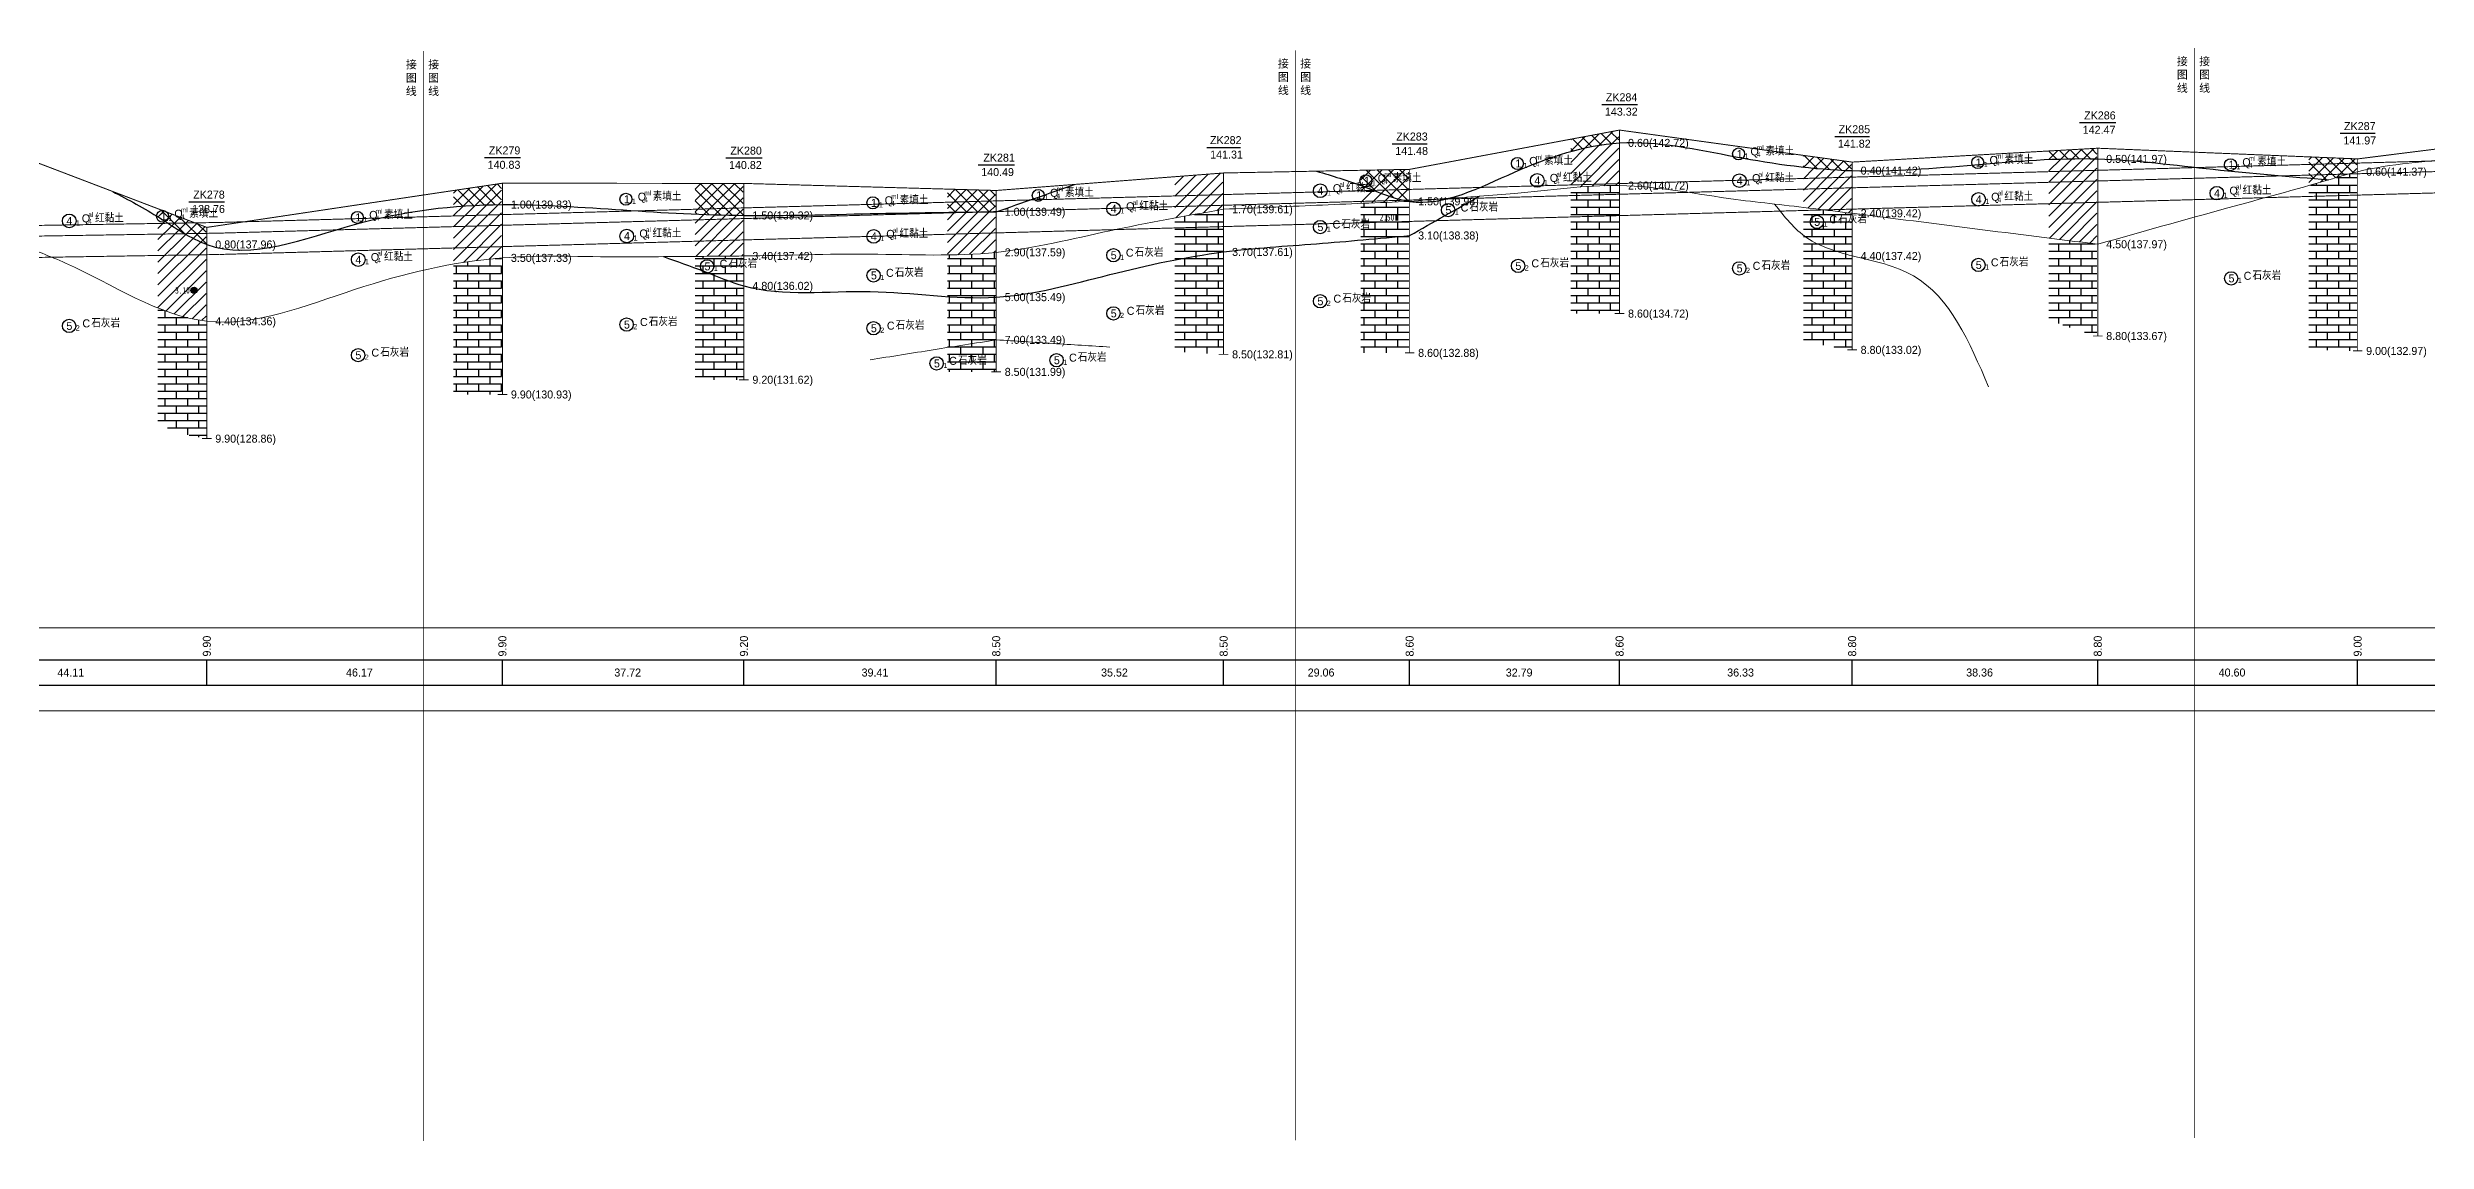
# Model space of a CAD drawing. Header units: inches. Extents: x -205 to 12199, y -11610 to -150.
# Drawn here: x 3882 to 4625, y -10837 to -10496 of the extents above; entities that cross this region are included whole.
import ezdxf

# ---------------------------------------------------------------- set-up
doc = ezdxf.new("R2010")
doc.units = ezdxf.units.IN
doc.header["$MEASUREMENT"] = 0
for name, pattern in [('ACAD_ISO03W100', [30, 12, -18]), ('ACAD_ISO05W100', [34, 24, -3, 0.5, -3, 0.5, -3]), ('ACAD_ISO12W100', [21, 12, -3, 0, -3, 0, -3])]:
    doc.linetypes.add(name, pattern=pattern)
for name, color, linetype in [('GiCAD_PouMian', 7, 'Continuous'), ('GICAD_QUYANG', 7, 'Continuous'), ('地质-图框', 7, 'Continuous'), ('地质-地层符号', 3, 'Continuous'), ('地质-地层线', 7, 'Continuous'), ('地质-地面线', 7, 'Continuous'), ('地质-填充花纹', 4, 'Continuous'), ('地质-文字', 7, 'Continuous'), ('地质-标注栏', 7, 'Continuous'), ('地质-钻孔', 7, 'Continuous'), ('管底', 7, 'Continuous'), ('红线', 1, 'ACAD_ISO05W100')]:
    doc.layers.add(name, color=color, linetype=linetype)
doc.styles.add('LZ_PMT_LINE', font='', dxfattribs={"height": 2})
doc.styles.get("Standard").update_dxf_attribs({"font": ''})
doc.styles.add('地层编号', font='Comfont.shx', dxfattribs={"width": 0.7, "height": 2.5, "bigfont": 'Hztxt12a.shx'})
doc.styles.add('层底标注', font='Comfont.shx', dxfattribs={"width": 0.7, "height": 2.5, "bigfont": 'Hztxt12a.shx'})
doc.styles.add('岩土名称', font='Comfont.shx', dxfattribs={"width": 0.7, "height": 2.5, "bigfont": 'Hztxt12a.shx'})
doc.styles.add('时代', font='Comfont.shx', dxfattribs={"width": 0.7, "height": 2.5, "bigfont": 'Hztxt12a.shx'})
doc.styles.add('标注栏数据', font='Comfont.shx', dxfattribs={"width": 0.7, "height": 2.5, "bigfont": 'Hztxt12a.shx'})
doc.styles.add('钻孔标注', font='Comfont.shx', dxfattribs={"width": 0.7, "height": 2.5, "bigfont": 'Hztxt12a.shx'})
doc.styles.get('LZ_PMT_LINE').set_extended_font_data('SimSun')
doc.styles.get('Standard').set_extended_font_data('SimSun')
doc.linetypes.add('bzhjcx', pattern='A,0.001,[2,XX1.shx,S=1,R=0,X=1,Y=0],-2', length=2.001)
doc.linetypes.add('swx', pattern='A,7,-1.5,["●",LZ_PMT_LINE,S=0.05,R=0,X=0,Y=0],-1.5', length=10)
pattern_1 = [(0, (-1758.2928, -12599.2868), (0, 2.3), []), (90, (-1758.2928, -12599.2868), (-3.5, 2.3), [2.3, -2.3])]
pattern_2 = [(45, (-1758.2928, -12599.2868), (-1.76776695, 1.76776695), [])]
pattern_3 = [(45, (-1758.2928, -12599.2868), (-1.76776695, 1.76776695), []), (135, (-1758.2928, -12599.2868), (-1.76776695, -1.76776695), [])]

# ---------------------------------------------------------------- blocks, each defined once
blk = doc.blocks.new('gkqy_yuan.dwg不标')
at = {"layer": 'GiCAD_PouMian'}
h = blk.add_hatch(color=7, dxfattribs=at)
edge = h.paths.add_edge_path()
edge.add_arc((0, 0), 1, 0, 360)
at = {"layer": 'GICAD_QUYANG', "color": 7}
blk.add_circle((0, 0), 1, dxfattribs=at)
blk = doc.blocks.new('gkqy_yan.dwg不标', base_point=(0, -1))
at = {"color": 7}
blk.add_solid([(-0.5, -2), (-0.5, 0), (0.5, -2), (0.5, 0)], dxfattribs=at)

msp = doc.modelspace()

# ---------------------------------------------------------------- hatches: boundary and pattern name
at = {"layer": '地质-填充花纹', "linetype": 'Continuous'}
h = msp.add_hatch(dxfattribs=at)
h.set_pattern_fill('GKSTT', scale=0.5, style=0, pattern_type=2)
h.set_pattern_definition(pattern_3)
h.paths.add_polyline_path([(4372.77426, -10525.35833), (4363.89316, -10526.52431), (4359.02379, -10527.65623), (4357.77426, -10528.02251), (4357.77426, -10524.17832), (4372.77426, -10521.37227)])
h = msp.add_hatch(dxfattribs=at)
h.set_pattern_fill('GKNXT', scale=0.5, style=0, pattern_type=2)
h.set_pattern_definition(pattern_2)
h.paths.add_polyline_path([(4372.77426, -10538.66383), (4365.12821, -10538.8165), (4360.13968, -10539.15244), (4357.77426, -10539.3675), (4357.77426, -10528.02251), (4359.02379, -10527.65623), (4363.89316, -10526.52431), (4372.77426, -10525.35833)])
h = msp.add_hatch(dxfattribs=at)
h.set_pattern_fill('GKSTT', scale=0.5, style=0, pattern_type=2)
h.set_pattern_definition(pattern_3)
h.paths.add_polyline_path([(4445.43999, -10531.29111), (4445.43999, -10533.9798), (4439.07164, -10533.66442), (4434.08841, -10533.2571), (4430.43999, -10532.86826), (4430.43999, -10529.22686)])
h = msp.add_hatch(dxfattribs=at)
h.set_pattern_fill('GKSTT', scale=0.5, style=0, pattern_type=2)
h.set_pattern_definition(pattern_3)
h.paths.add_polyline_path([(4522.1624, -10530.32435), (4513.98623, -10530.28495), (4508.98819, -10530.42156), (4507.1624, -10530.50654), (4507.1624, -10527.85354), (4522.1624, -10527.00634)])
h = msp.add_hatch(dxfattribs=at)
h.set_pattern_fill('GKNXT', scale=0.5, style=0, pattern_type=2)
h.set_pattern_definition(pattern_2)
h.paths.add_polyline_path([(4522.1624, -10530.32435), (4522.1624, -10556.9608), (4513.8155, -10555.91198), (4508.85456, -10555.28825), (4507.1624, -10555.07533), (4507.1624, -10530.50654), (4508.98819, -10530.42156), (4513.98623, -10530.28495)])
h = msp.add_hatch(dxfattribs=at)
h.set_pattern_fill('GKSTT', scale=0.5, style=0, pattern_type=2)
h.set_pattern_definition(pattern_3)
h.paths.add_polyline_path([(4603.35711, -10530.31529), (4603.35711, -10534.39534), (4594.58548, -10536.84407), (4588.3716, -10536.33665), (4588.35711, -10536.33545), (4588.35711, -10529.69948)])
h = msp.add_hatch(dxfattribs=at)
h.set_pattern_fill('GKNXT', scale=0.5, style=0, pattern_type=2)
h.set_pattern_definition(pattern_2)
h.paths.add_polyline_path([(4249.08296, -10546.10332), (4243.27648, -10547.13475), (4238.3551, -10548.01791), (4234.08296, -10548.79803), (4234.08296, -10535.89919), (4249.08296, -10534.74481)])
h = msp.add_hatch(dxfattribs=at)
h.set_pattern_fill('GKSTT', scale=0.5, style=0, pattern_type=2)
h.set_pattern_definition(pattern_3)
h.paths.add_polyline_path([(4307.20114, -10543.53301), (4302.28956, -10542.36917), (4297.58227, -10540.68606), (4292.92159, -10538.87558), (4292.20114, -10538.62126), (4292.20114, -10533.88963), (4307.20114, -10533.59713)])
h = msp.add_hatch(dxfattribs=at)
h.set_pattern_fill('GKNXT', scale=0.5, style=0, pattern_type=2)
h.set_pattern_definition(pattern_2)
h.paths.add_polyline_path([(4434.08841, -10533.2571), (4439.07164, -10533.66442), (4445.43999, -10533.9798), (4445.43999, -10547.29496), (4436.36569, -10546.18598), (4431.40116, -10545.59149), (4430.43999, -10545.4785), (4430.43999, -10532.86826)])
h = msp.add_hatch(dxfattribs=at)
h.set_pattern_fill('GKSHY', scale=0.5, style=0, pattern_type=2)
h.set_pattern_definition(pattern_1)
h.paths.add_polyline_path([(4603.35711, -10590.32555), (4597.50619, -10590.32555), (4592.80039, -10589.95345), (4588.35711, -10589.49439), (4588.35711, -10538.64135), (4594.58548, -10536.84407), (4603.35711, -10534.39534)])
h = msp.add_hatch(dxfattribs=at)
h.set_pattern_fill('GKNXT', scale=0.5, style=0, pattern_type=2)
h.set_pattern_definition(pattern_2)
h.paths.add_polyline_path([(4588.3716, -10536.33665), (4594.58548, -10536.84407), (4588.35711, -10538.64135), (4588.35711, -10536.33545)])
h = msp.add_hatch(dxfattribs=at)
h.set_pattern_fill('GKSTT', scale=0.5, style=0, pattern_type=2)
h.set_pattern_definition(pattern_3)
h.paths.add_polyline_path([(4023.77719, -10544.59826), (4017.29902, -10544.75508), (4012.30633, -10545.02261), (4008.77719, -10545.30612), (4008.77719, -10540.20442), (4023.77719, -10537.96291)])
h = msp.add_hatch(dxfattribs=at)
h.set_pattern_fill('GKNXT', scale=0.5, style=0, pattern_type=2)
h.set_pattern_definition(pattern_2)
h.paths.add_polyline_path([(4023.77719, -10561.28406), (4016.72477, -10561.99442), (4011.77395, -10562.69233), (4008.77719, -10563.20733), (4008.77719, -10545.30612), (4012.30633, -10545.02261), (4017.29902, -10544.75508), (4023.77719, -10544.59826)])
h = msp.add_hatch(dxfattribs=at)
h.set_pattern_fill('GKSTT', scale=0.5, style=0, pattern_type=2)
h.set_pattern_definition(pattern_3)
h.paths.add_polyline_path([(4099.22443, -10537.99196), (4099.22443, -10547.98694), (4091.70962, -10547.82957), (4086.71248, -10547.66087), (4084.22443, -10547.55541), (4084.22443, -10537.97871)])
h = msp.add_hatch(dxfattribs=at)
h.set_pattern_fill('GKSTT', scale=0.5, style=0, pattern_type=2)
h.set_pattern_definition(pattern_3)
h.paths.add_polyline_path([(4178.04971, -10540.18521), (4178.04971, -10546.86155), (4168.88332, -10546.96036), (4163.88365, -10547.01847), (4163.04971, -10547.02905), (4163.04971, -10539.76656)])
h = msp.add_hatch(dxfattribs=at)
h.set_pattern_fill('GKNXT', scale=0.5, style=0, pattern_type=2)
h.set_pattern_definition(pattern_2)
h.paths.add_polyline_path([(4292.92159, -10538.87558), (4297.58227, -10540.68606), (4302.28956, -10542.36917), (4307.20114, -10543.53301), (4307.20114, -10543.60286), (4298.37406, -10543.9775), (4293.37856, -10544.18952), (4292.20114, -10544.23949), (4292.20114, -10538.62126)])
h = msp.add_hatch(dxfattribs=at)
h.set_pattern_fill('GKSHY', scale=0.5, style=0, pattern_type=2)
h.set_pattern_definition(pattern_1)
h.paths.add_polyline_path([(4307.20114, -10554.2823), (4298.3184, -10555.11312), (4293.3391, -10555.56764), (4292.20114, -10555.66823), (4292.20114, -10544.23949), (4293.37856, -10544.18952), (4298.37406, -10543.9775), (4307.20114, -10543.60286)])
h = msp.add_hatch(dxfattribs=at)
h.set_pattern_fill('GKSHY', scale=0.5, style=0, pattern_type=2)
h.set_pattern_definition(pattern_1)
h.paths.add_polyline_path([(4372.77426, -10578.65885), (4357.77426, -10578.65885), (4357.77426, -10539.3675), (4360.13968, -10539.15244), (4365.12821, -10538.8165), (4372.77426, -10538.66383)])
h = msp.add_hatch(dxfattribs=at)
h.set_pattern_fill('GKSTT', scale=0.5, style=0, pattern_type=2)
h.set_pattern_definition(pattern_3)
h.paths.add_polyline_path([(3931.42858, -10551.63019), (3931.42858, -10556.93922), (3925.45528, -10554.07907), (3921.19217, -10551.46728), (3916.97501, -10548.78115), (3916.42858, -10548.45797), (3916.42858, -10545.90596)])
h = msp.add_hatch(dxfattribs=at)
h.set_pattern_fill('GKNXT', scale=0.5, style=0, pattern_type=2)
h.set_pattern_definition(pattern_2)
h.paths.add_polyline_path([(3916.97501, -10548.78115), (3921.19217, -10551.46728), (3925.45528, -10554.07907), (3931.42858, -10556.93922), (3931.42858, -10581.00923), (3923.88864, -10579.51025), (3919.13387, -10577.96745), (3916.42858, -10576.88776), (3916.42858, -10548.45797)])
h = msp.add_hatch(dxfattribs=at)
h.set_pattern_fill('GKNXT', scale=0.5, style=0, pattern_type=2)
h.set_pattern_definition(pattern_2)
h.paths.add_polyline_path([(4086.71248, -10547.66087), (4091.70962, -10547.82957), (4099.22443, -10547.98694), (4099.22443, -10560.66173), (4094.32484, -10560.71829), (4089.325, -10560.757), (4084.32508, -10560.78683), (4084.22443, -10560.78745), (4084.22443, -10547.55541)])
h = msp.add_hatch(dxfattribs=at)
h.set_pattern_fill('GKNXT', scale=0.5, style=0, pattern_type=2)
h.set_pattern_definition(pattern_2)
h.paths.add_polyline_path([(4178.04971, -10559.54303), (4168.88299, -10560.18514), (4163.88499, -10560.32251), (4163.04971, -10560.32805), (4163.04971, -10547.02905), (4163.88365, -10547.01847), (4168.88332, -10546.96036), (4178.04971, -10546.86155)])
h = msp.add_hatch(dxfattribs=at)
h.set_pattern_fill('GKSHY', scale=0.5, style=0, pattern_type=2)
h.set_pattern_definition(pattern_1)
h.paths.add_polyline_path([(4249.08296, -10559.42813), (4243.16223, -10560.27799), (4238.23154, -10561.10712), (4234.08296, -10561.8868), (4234.08296, -10548.79803), (4238.3551, -10548.01791), (4243.27648, -10547.13475), (4249.08296, -10546.10332)])
h = msp.add_hatch(dxfattribs=at)
h.set_pattern_fill('GKSHY', scale=0.5, style=0, pattern_type=2)
h.set_pattern_definition(pattern_1)
h.paths.add_polyline_path([(4431.40116, -10545.59149), (4436.36569, -10546.18598), (4445.43999, -10547.29496), (4445.43999, -10560.49141), (4437.73339, -10555.33005), (4433.57904, -10552.54773), (4430.43999, -10550.44541), (4430.43999, -10545.4785)])
h = msp.add_hatch(dxfattribs=at)
h.set_pattern_fill('GKSHY', scale=0.5, style=0, pattern_type=2)
h.set_pattern_definition(pattern_1)
h.paths.add_polyline_path([(4433.57904, -10552.54773), (4437.73339, -10555.33005), (4445.43999, -10560.49141), (4445.43999, -10589.95193), (4439.63415, -10589.01738), (4433.57846, -10588.05472), (4430.43999, -10587.56837), (4430.43999, -10550.44541)])
h = msp.add_hatch(dxfattribs=at)
h.set_pattern_fill('GKSHY', scale=0.5, style=0, pattern_type=2)
h.set_pattern_definition(pattern_1)
h.paths.add_polyline_path([(4178.04971, -10573.52817), (4168.82428, -10573.62592), (4163.83018, -10573.38698), (4163.04971, -10573.33171), (4163.04971, -10560.32805), (4163.88499, -10560.32251), (4168.88299, -10560.18514), (4178.04971, -10559.54303)])
h = msp.add_hatch(dxfattribs=at)
h.set_pattern_fill('GKSHY', scale=0.5, style=0, pattern_type=2)
h.set_pattern_definition(pattern_1)
h.paths.add_polyline_path([(4249.08296, -10591.38026), (4243.41234, -10591.1084), (4237.49305, -10590.70125), (4234.08296, -10590.44637), (4234.08296, -10561.8868), (4238.23154, -10561.10712), (4243.16223, -10560.27799), (4249.08296, -10559.42813)])
h = msp.add_hatch(dxfattribs=at)
h.set_pattern_fill('GKSHY', scale=0.5, style=0, pattern_type=2)
h.set_pattern_definition(pattern_1)
h.paths.add_polyline_path([(4307.20114, -10590.92559), (4292.20114, -10590.92559), (4292.20114, -10555.66823), (4293.3391, -10555.56764), (4298.3184, -10555.11312), (4307.20114, -10554.2823)])
h = msp.add_hatch(dxfattribs=at)
h.set_pattern_fill('GKSHY', scale=0.5, style=0, pattern_type=2)
h.set_pattern_definition(pattern_1)
h.paths.add_polyline_path([(4508.85456, -10555.28825), (4513.8155, -10555.91198), (4522.1624, -10556.9608), (4522.1624, -10585.58746), (4515.97273, -10583.81903), (4509.625, -10581.4921), (4507.1624, -10580.66246), (4507.1624, -10555.07533)])
h = msp.add_hatch(dxfattribs=at)
h.set_pattern_fill('GKSHY', scale=0.5, style=0, pattern_type=2)
h.set_pattern_definition(pattern_1)
h.paths.add_polyline_path([(4023.77719, -10603.92554), (4008.77719, -10603.92554), (4008.77719, -10563.20733), (4011.77395, -10562.69233), (4016.72477, -10561.99442), (4023.77719, -10561.28406)])
h = msp.add_hatch(dxfattribs=at)
h.set_pattern_fill('GKSHY', scale=0.5, style=0, pattern_type=2)
h.set_pattern_definition(pattern_1)
h.paths.add_polyline_path([(4099.22443, -10569.90603), (4091.55051, -10567.26175), (4086.89989, -10565.42552), (4084.22443, -10564.43597), (4084.22443, -10560.78745), (4084.32508, -10560.78683), (4089.325, -10560.757), (4094.32484, -10560.71829), (4099.22443, -10560.66173)])
h = msp.add_hatch(dxfattribs=at)
h.set_pattern_fill('GKSHY', scale=0.5, style=0, pattern_type=2)
h.set_pattern_definition(pattern_1)
h.paths.add_polyline_path([(4086.89989, -10565.42552), (4091.55051, -10567.26175), (4099.22443, -10569.90603), (4099.22443, -10599.32551), (4084.22443, -10599.32551), (4084.22443, -10564.43597)])
h = msp.add_hatch(dxfattribs=at)
h.set_pattern_fill('GKSHY', scale=0.5, style=0, pattern_type=2)
h.set_pattern_definition(pattern_1)
h.paths.add_polyline_path([(4163.83018, -10573.38698), (4168.82428, -10573.62592), (4178.04971, -10573.52817), (4178.04971, -10586.89839), (4168.47112, -10588.4133), (4163.53251, -10589.19437), (4163.04971, -10589.27073), (4163.04971, -10573.33171)])
h = msp.add_hatch(dxfattribs=at)
h.set_pattern_fill('GKSHY', scale=0.5, style=0, pattern_type=2)
h.set_pattern_definition(pattern_1)
h.paths.add_polyline_path([(3919.13387, -10577.96745), (3923.88864, -10579.51025), (3931.42858, -10581.00923), (3931.42858, -10617.68095), (3926.67197, -10616.8317), (3921.73092, -10615.33054), (3916.83788, -10613.38462), (3916.42858, -10613.19706), (3916.42858, -10576.88776)])
h = msp.add_hatch(dxfattribs=at)
h.set_pattern_fill('GKSHY', scale=0.5, style=0, pattern_type=2)
h.set_pattern_definition(pattern_1)
h.paths.add_polyline_path([(4178.04971, -10596.85885), (4163.04971, -10596.85885), (4163.04971, -10589.27073), (4163.53251, -10589.19437), (4168.47112, -10588.4133), (4178.04971, -10586.89839)])

# ---------------------------------------------------------------- linework, layer by layer
at = {"layer": '地质-地层符号', "color": 7, "linetype": 'Continuous'}
for centre, major_axis in [((4341.1127, -10531.75888), (0, 1.875)), ((4410.23212, -10528.79218), (0, 1.875)), ((4484.9262, -10531.45886), (0, 1.875)), ((4563.88476, -10532.15788), (0, 1.875)), ((4293.79659, -10537.17558), (0, 1.875)), ((4347.29988, -10537.0657), (0, 2.125)), ((4410.48212, -10537.12551), (0, 2.125)), ((4062.62581, -10542.92553), (0, 1.875)), ((4139.76207, -10544.05885), (0, 1.875)), ((4191.42183, -10541.71634), (0, 1.875)), ((4214.94134, -10545.92555), (0, 2.125)), ((4279.51705, -10540.29225), (0, 2.125)), ((4319.46332, -10546.31432), (0, 2.08333)), ((4485.1762, -10542.95886), (0, 2.125)), ((4559.62394, -10541.04353), (0, 2.125)), ((3888.69287, -10549.69225), (0, 2.125)), ((3917.85001, -10548.24781), (0, 1.875)), ((3978.72789, -10548.62557), (0, 1.875)), ((4062.87581, -10554.42553), (0, 2.125)), ((4140.01207, -10554.55885), (0, 2.125)), ((4279.47538, -10551.62558), (0, 2.08333)), ((4434.66237, -10550.00001), (0, 2.08333)), ((3978.97789, -10561.79224), (0, 2.125)), ((4214.89967, -10560.42555), (0, 2.08333)), ((4087.98323, -10563.89849), (0, 2.08333)), ((4139.97041, -10566.72552), (0, 2.08333)), ((4341.32103, -10563.75888), (0, 2.08333)), ((4410.44046, -10564.53156), (0, 2.08333)), ((4485.13453, -10563.45887), (0, 2.08333)), ((4564.09309, -10567.64802), (0, 2.08333)), ((4279.47538, -10574.79225), (0, 2.08333)), ((3888.65121, -10582.51229), (0, 2.08333)), ((4062.83415, -10582.09219), (0, 2.08333)), ((4139.97041, -10583.22551), (0, 2.08333)), ((4214.89967, -10578.59221), (0, 2.08333)), ((3978.93622, -10591.65253), (0, 2.08333)), ((4159.67673, -10594.21719), (0, 2.08333)), ((4197.14086, -10593.22551), (0, 2.08333))]:
    msp.add_ellipse(centre, major_axis=major_axis, ratio=1, dxfattribs=at)
at = {"layer": '地质-地层线', "color": 7, "linetype": 'bzhjcx', "lineweight": 0}
for points in [[(4522.4124, -10556.99222), (4563.00976, -10545.65888), (4594.58548, -10536.84407), (4603.60711, -10534.32555), (4635.77362, -10529.95891), (4667.94013, -10525.59227), (4704.9321, -10523.05893), (4741.92408, -10520.52558), (4782.78414, -10524.15888), (4823.6442, -10527.79218), (4859.2061, -10524.09222), (4894.768, -10520.39226), (4933.21349, -10523.0589), (4971.65898, -10525.72553), (5006.18248, -10522.25887), (5040.70598, -10518.7922), (5082.93821, -10512.45887), (5125.17044, -10506.12554), (5135.17044, -10506.12554), (5145.17044, -10506.12554)], [(3384.43208, -10559.32557), (3416.74451, -10562.22554), (3423.59867, -10562.84069), (3449.05695, -10565.12552), (3485.54025, -10556.42554), (3522.02354, -10547.72555), (3552.45132, -10556.02555), (3582.8791, -10564.32555), (3625.65048, -10563.75887), (3668.42186, -10563.19219), (3755.93951, -10553.95888), (3843.45717, -10544.72557), (3872.86431, -10556.83669), (3887.56787, -10562.89225), (3931.67858, -10581.05893), (3977.85289, -10571.1589), (4024.02719, -10561.25888), (4061.75081, -10560.95886), (4074.32535, -10560.85886), (4099.47443, -10560.65884), (4138.88707, -10560.09218), (4178.29971, -10559.52552), (4213.81634, -10552.79221), (4249.33296, -10546.05891)], [(4249.33296, -10546.05891), (4278.39205, -10544.82558), (4307.45114, -10543.59225)], [(4307.45114, -10543.59225), (4329.30884, -10541.94778), (4340.2377, -10541.12555), (4373.02426, -10538.65884), (4409.35712, -10542.99218), (4421.46808, -10544.43662), (4445.68999, -10547.32551), (4484.0512, -10552.15886), (4522.4124, -10556.99222)]]:
    msp.add_spline(points, degree=3, dxfattribs=at)
at = {"layer": '地质-地层线', "color": 7, "lineweight": 25}
for points in [[(4278.39205, -10534.15891), (4292.92159, -10538.87558), (4307.45114, -10543.59225), (4340.2377, -10534.45888), (4373.02426, -10525.32551), (4409.35712, -10529.65884), (4445.68999, -10533.99218), (4484.0512, -10532.15886), (4522.4124, -10530.32555), (4558.49894, -10533.58481), (4594.58548, -10536.84407)], [(3902.27144, -10540.50337), (3916.97501, -10548.78115), (3931.67858, -10557.05893), (3977.85289, -10550.82557), (4024.02719, -10544.59221), (4061.75081, -10546.29219), (4099.47443, -10547.99218), (4138.88707, -10547.42552), (4178.29971, -10546.85885)], [(4178.29971, -10546.85885), (4190.54682, -10542.583), (4202.79394, -10538.30715)]]:
    msp.add_spline(points, degree=3, dxfattribs=at)
at = {"layer": '地质-地层线', "color": 7}
for points in [[(4307.45114, -10554.25892), (4318.37999, -10548.10335), (4329.30884, -10541.94778)], [(4074.32535, -10560.85886), (4086.89989, -10565.42552), (4099.47443, -10569.99218), (4138.88707, -10571.75885), (4178.29971, -10573.52552), (4213.81634, -10566.45888), (4249.33296, -10559.39224), (4278.39205, -10556.82558), (4307.45114, -10554.25892)]]:
    msp.add_spline(points, degree=3, dxfattribs=at)
at = {"layer": '地质-地层线', "color": 7, "lineweight": 0}
for points in [[(4421.46808, -10544.43662), (4431.5703, -10554.99278), (4445.68999, -10560.65884)], [(4445.68999, -10560.65884), (4464.87009, -10566.90869), (4488.29681, -10601.49412)], [(4138.88807, -10593.09202), (4158.59389, -10589.97544), (4178.29971, -10586.85885)], [(4178.29971, -10586.85885), (4196.05752, -10587.99217), (4213.81534, -10589.12548)]]:
    msp.add_spline(points, degree=3, dxfattribs=at)
at = {"layer": '地质-地面线', "color": 7, "linetype": 'Continuous', "const_width": 0.3}
msp.add_lwpolyline([(3843.45717, -10518.0589), (3931.67858, -10551.7256), (4024.02719, -10537.92555), (4099.47443, -10537.99218), (4178.29971, -10540.19219), (4249.33296, -10534.72557), (4307.45114, -10533.59225), (4373.02426, -10521.3255), (4445.68999, -10531.32551), (4522.4124, -10526.99222), (4603.60711, -10530.32555), (4667.94013, -10522.25895), (4741.92408, -10517.85892), (4823.6442, -10524.45885), (4894.768, -10515.05893), (4971.65898, -10519.05887), (5040.70598, -10511.45887), (5125.17044, -10498.12554), (5145.17044, -10498.12554)], dxfattribs=at)
at = {"layer": '地质-标注栏', "color": 7, "linetype": 'Continuous', "const_width": 0.3}
for points in [[(389.34322, -10676.79217), (5155.17051, -10676.79217)], [(389.34322, -10702.79217), (5155.17051, -10702.79217)]]:
    msp.add_lwpolyline(points, dxfattribs=at)
at = {"layer": '地质-标注栏', "color": 7, "linetype": 'Continuous'}
for points in [[(389.34322, -10686.79217), (5155.17051, -10686.79217)], [(3931.67858, -10694.79217), (3931.67858, -10686.79217)], [(3931.67858, -10694.79217), (3931.67858, -10686.79217)], [(4024.02719, -10694.79217), (4024.02719, -10686.79217)], [(4024.02719, -10694.79217), (4024.02719, -10686.79217)], [(4099.47443, -10694.79217), (4099.47443, -10686.79217)], [(4099.47443, -10694.79217), (4099.47443, -10686.79217)], [(4178.29971, -10694.79217), (4178.29971, -10686.79217)], [(4178.29971, -10694.79217), (4178.29971, -10686.79217)], [(4249.33296, -10694.79217), (4249.33296, -10686.79217)], [(4249.33296, -10694.79217), (4249.33296, -10686.79217)], [(4307.45114, -10694.79217), (4307.45114, -10686.79217)], [(4307.45114, -10694.79217), (4307.45114, -10686.79217)], [(4373.02426, -10694.79217), (4373.02426, -10686.79217)], [(4373.02426, -10694.79217), (4373.02426, -10686.79217)], [(4445.68999, -10694.79217), (4445.68999, -10686.79217)], [(4445.68999, -10694.79217), (4445.68999, -10686.79217)], [(4522.4124, -10694.79217), (4522.4124, -10686.79217)], [(4522.4124, -10694.79217), (4522.4124, -10686.79217)], [(4603.60711, -10694.79217), (4603.60711, -10686.79217)], [(4603.60711, -10694.79217), (4603.60711, -10686.79217)], [(389.34322, -10694.79217), (5155.17051, -10694.79217)]]:
    msp.add_lwpolyline(points, dxfattribs=at)
at = {"layer": '地质-钻孔', "color": 7, "linetype": 'Continuous'}
for p, q in [((4367.45284, -10513.32562), (4378.59591, -10513.32562)), ((4516.71603, -10518.99212), (4528.1086, -10518.99212)), ((4598.16085, -10522.32562), (4609.05343, -10522.32562)), ((4018.41427, -10529.92547), (4029.64034, -10529.92547)), ((4093.81954, -10529.99212), (4105.12911, -10529.99212)), ((4244.08273, -10526.72552), (4254.58273, -10526.72552)), ((4301.9631, -10525.59222), (4312.93917, -10525.59222)), ((4440.24337, -10523.32562), (4451.13644, -10523.32562)), ((4172.60323, -10532.19207), (4183.9963, -10532.19207)), ((3926.10714, -10543.72552), (3937.25021, -10543.72552))]:
    msp.add_line(p, q, dxfattribs=at)
at = {"layer": '地质-钻孔', "color": 7, "const_width": 0.3, "flags": 128}
for points in [[(4373.02426, -10521.32551), (4373.02426, -10578.65885)], [(4522.4124, -10526.99222), (4522.4124, -10585.65888)], [(4603.60711, -10530.32555), (4603.60711, -10590.32555)], [(4024.02719, -10537.92555), (4024.02719, -10603.92554)], [(4099.47443, -10537.99218), (4099.47443, -10599.32551)], [(4249.33296, -10534.72557), (4249.33296, -10591.39224)], [(4307.45114, -10533.59225), (4307.45114, -10590.92559)], [(4445.68999, -10531.32551), (4445.68999, -10589.99218)], [(4178.29971, -10540.19219), (4178.29971, -10596.85885)], [(3931.67858, -10551.72559), (3931.67858, -10617.72559)]]:
    msp.add_lwpolyline(points, dxfattribs=at)
at = {"layer": '地质-钻孔', "color": 7, "linetype": 'Continuous', "const_width": 0.3, "flags": 128}
for points in [[(4371.52426, -10578.65885), (4374.52426, -10578.65885)], [(4444.18999, -10589.99218), (4447.18999, -10589.99218)], [(4520.9124, -10585.65888), (4523.9124, -10585.65888)], [(4176.79971, -10596.85885), (4179.79971, -10596.85885)], [(4247.83296, -10591.39224), (4250.83296, -10591.39224)], [(4305.95114, -10590.92559), (4308.95114, -10590.92559)], [(4602.10711, -10590.32555), (4605.10711, -10590.32555)], [(4022.52719, -10603.92554), (4025.52719, -10603.92554)], [(4097.97443, -10599.32551), (4100.97443, -10599.32551)], [(3930.17858, -10617.72559), (3933.17858, -10617.72559)]]:
    msp.add_lwpolyline(points, dxfattribs=at)
at = {"layer": '管底', "linetype": 'swx', "const_width": 0.3}
for points in [[(3935.33533, -10550.19546), (5144.65142, -10516.61309)], [(3935.42785, -10553.52718), (5144.74395, -10519.9448)], [(2979.32744, -10565.7112), (3935.37376, -10550.19461)], [(2979.38153, -10569.04376), (3935.42785, -10553.52718)]]:
    msp.add_lwpolyline(points, dxfattribs=at)
at = {"layer": '管底', "linetype": 'ACAD_ISO12W100', "const_width": 0.3}
for points in [[(3935.61289, -10560.19061), (5144.92899, -10526.60823)], [(2979.4897, -10575.70889), (3935.53603, -10560.1923)]]:
    msp.add_lwpolyline(points, dxfattribs=at)
at = {"layer": '红线', "linetype": 'ACAD_ISO03W100', "ltscale": 0.4, "const_width": 0.2}
for points in [[(3999.31288, -10496.63266), (3999.31288, -10837.1845)], [(4271.75025, -10496.37871), (4271.75025, -10836.93054)], [(4552.58647, -10495.6506), (4552.58647, -10836.20244)]]:
    msp.add_lwpolyline(points, dxfattribs=at)

# ---------------------------------------------------------------- block references
at = {"layer": '地质-图框', "color": 7, "linetype": 'Continuous'}
for name, p in [('gkqy_yan.dwg不标', (4303.45114, -10548.59225)), ('gkqy_yuan.dwg不标', (3927.67858, -10571.39226))]:
    msp.add_blockref(name, p, dxfattribs=at)

# ---------------------------------------------------------------- texts
at = {"layer": '地质-图框', "color": 7, "linetype": 'Continuous', "width": 0.7}
for s, p in [('2.50', (4298.07654, -10549.59225)), ('3.10', (3921.80399, -10572.39226))]:
    msp.add_text(s, height=2, dxfattribs=at).set_placement(p)
at = {"layer": '地质-地层符号', "color": 7, "linetype": 'Continuous'}
for s, height, style, p in [('1', 2.5, '地层编号', (4340.4877, -10533.00888)), ('Q', 2.5, '时代', (4344.8002, -10532.20888)), ('素填土', 2.5, '岩土名称', (4349.46686, -10532.20888)), ('1', 2.5, '地层编号', (4409.60712, -10530.04218)), ('1', 1.625, '地层编号', (4412.10712, -10530.24218)), ('Q', 2.5, '时代', (4413.91962, -10529.24218)), ('素填土', 2.5, '岩土名称', (4418.58629, -10529.24218)), ('1', 2.5, '地层编号', (4484.3012, -10532.70886)), ('Q', 2.5, '时代', (4488.6137, -10531.90886)), ('素填土', 2.5, '岩土名称', (4493.28036, -10531.90886)), ('Q', 2.5, '时代', (4567.57226, -10532.60788)), ('素填土', 2.5, '岩土名称', (4572.23892, -10532.60788)), ('1', 2.5, '地层编号', (4293.17159, -10538.42558)), ('1', 1.625, '地层编号', (4295.67159, -10538.62558)), ('Q', 2.5, '时代', (4297.48409, -10537.62558)), ('素填土', 2.5, '岩土名称', (4302.15076, -10537.62558)), ('1', 1.625, '地层编号', (4342.9877, -10533.20888)), ('4', 2.5, '地层编号', (4346.42488, -10538.3157)), ('1', 1.625, '地层编号', (4349.42488, -10538.5157)), ('Q', 2.5, '时代', (4351.23738, -10537.5157)), ('红黏土', 2.5, '岩土名称', (4355.36238, -10537.5157)), ('4', 2.5, '地层编号', (4409.60712, -10538.37551)), ('1', 1.625, '地层编号', (4412.60712, -10538.57551)), ('Q', 2.5, '时代', (4414.41962, -10537.57551)), ('红黏土', 2.5, '岩土名称', (4418.54462, -10537.57551)), ('1', 1.625, '地层编号', (4486.8012, -10532.90886)), ('1', 2.5, '地层编号', (4563.25976, -10533.40788)), ('1', 1.625, '地层编号', (4565.75976, -10533.60788)), ('1', 2.5, '地层编号', (4062.00081, -10544.17553)), ('1', 1.625, '地层编号', (4064.50081, -10544.37553)), ('Q', 2.5, '时代', (4066.31331, -10543.37553)), ('素填土', 2.5, '岩土名称', (4070.97998, -10543.37553)), ('1', 2.5, '地层编号', (4139.13707, -10545.30885)), ('1', 1.625, '地层编号', (4141.63707, -10545.50885)), ('Q', 2.5, '时代', (4143.44957, -10544.50885)), ('素填土', 2.5, '岩土名称', (4148.11624, -10544.50885)), ('1', 2.5, '地层编号', (4190.79683, -10542.96634)), ('1', 1.625, '地层编号', (4193.29683, -10543.16634)), ('Q', 2.5, '时代', (4195.10933, -10542.16634)), ('素填土', 2.5, '岩土名称', (4199.77599, -10542.16634)), ('4', 2.5, '地层编号', (4214.06634, -10547.17555)), ('Q', 2.5, '时代', (4218.87884, -10546.37555)), ('红黏土', 2.5, '岩土名称', (4223.00384, -10546.37555)), ('4', 2.5, '地层编号', (4278.64205, -10541.54225)), ('1', 1.625, '地层编号', (4281.64205, -10541.74225)), ('Q', 2.5, '时代', (4283.45455, -10540.74225)), ('红黏土', 2.5, '岩土名称', (4287.57955, -10540.74225)), ('5', 2.5, '地层编号', (4318.62999, -10547.56432)), ('C', 2.5, '时代', (4323.35916, -10546.76432)), ('石灰岩', 2.5, '岩土名称', (4326.10916, -10546.76432)), ('4', 2.5, '地层编号', (4484.3012, -10544.20886)), ('1', 1.625, '地层编号', (4487.3012, -10544.40886)), ('Q', 2.5, '时代', (4489.1137, -10543.40886)), ('红黏土', 2.5, '岩土名称', (4493.2387, -10543.40886)), ('4', 2.5, '地层编号', (4558.74894, -10542.29353)), ('1', 1.625, '地层编号', (4561.74894, -10542.49353)), ('Q', 2.5, '时代', (4563.56144, -10541.49353)), ('红黏土', 2.5, '岩土名称', (4567.68644, -10541.49353)), ('4', 2.5, '地层编号', (3887.81787, -10550.94225)), ('1', 1.625, '地层编号', (3890.81787, -10551.14225)), ('Q', 2.5, '时代', (3892.63037, -10550.14225)), ('红黏土', 2.5, '岩土名称', (3896.75537, -10550.14225)), ('1', 2.5, '地层编号', (3917.22501, -10549.49781)), ('1', 1.625, '地层编号', (3919.72501, -10549.69781)), ('Q', 2.5, '时代', (3921.53751, -10548.69781)), ('素填土', 2.5, '岩土名称', (3926.20418, -10548.69781)), ('1', 2.5, '地层编号', (3978.10289, -10549.87557)), ('1', 1.625, '地层编号', (3980.60289, -10550.07557)), ('Q', 2.5, '时代', (3982.41539, -10549.07557)), ('素填土', 2.5, '岩土名称', (3987.08205, -10549.07557)), ('Q', 2.5, '时代', (4066.81331, -10554.87553)), ('红黏土', 2.5, '岩土名称', (4070.93831, -10554.87553)), ('Q', 2.5, '时代', (4143.94957, -10555.00885)), ('红黏土', 2.5, '岩土名称', (4148.07457, -10555.00885)), ('1', 1.625, '地层编号', (4217.06634, -10547.37555)), ('5', 2.5, '地层编号', (4278.64205, -10552.87558)), ('1', 1.625, '地层编号', (4281.55872, -10553.07558)), ('C', 2.5, '时代', (4283.37122, -10552.07558)), ('石灰岩', 2.5, '岩土名称', (4286.12122, -10552.07558)), ('1', 1.625, '地层编号', (4321.54666, -10547.76432)), ('5', 2.5, '地层编号', (4433.82903, -10551.25001)), ('1', 1.625, '地层编号', (4436.7457, -10551.45001)), ('C', 2.5, '时代', (4438.5582, -10550.45001)), ('石灰岩', 2.5, '岩土名称', (4441.3082, -10550.45001)), ('Q', 2.5, '时代', (3982.91539, -10562.24224)), ('红黏土', 2.5, '岩土名称', (3987.04039, -10562.24224)), ('4', 2.5, '地层编号', (4062.00081, -10555.67553)), ('1', 1.625, '地层编号', (4065.00081, -10555.87553)), ('4', 2.5, '地层编号', (4139.13707, -10555.80885)), ('1', 1.625, '地层编号', (4142.13707, -10556.00885)), ('5', 2.5, '地层编号', (4214.06634, -10561.67555)), ('C', 2.5, '时代', (4218.7955, -10560.87555)), ('石灰岩', 2.5, '岩土名称', (4221.5455, -10560.87555)), ('4', 2.5, '地层编号', (3978.10289, -10563.04224)), ('1', 1.625, '地层编号', (3981.10289, -10563.24224)), ('5', 2.5, '地层编号', (4087.14989, -10565.14849)), ('1', 1.625, '地层编号', (4090.06656, -10565.34849)), ('C', 2.5, '时代', (4091.87906, -10564.34849)), ('石灰岩', 2.5, '岩土名称', (4094.62906, -10564.34849)), ('5', 2.5, '地层编号', (4139.13707, -10567.97552)), ('1', 1.625, '地层编号', (4142.05374, -10568.17552)), ('C', 2.5, '时代', (4143.86624, -10567.17552)), ('石灰岩', 2.5, '岩土名称', (4146.61624, -10567.17552)), ('1', 1.625, '地层编号', (4216.983, -10561.87555)), ('5', 2.5, '地层编号', (4340.4877, -10565.00888)), ('2', 1.625, '地层编号', (4343.40436, -10565.20888)), ('C', 2.5, '时代', (4345.4877, -10564.20888)), ('石灰岩', 2.5, '岩土名称', (4348.2377, -10564.20888)), ('5', 2.5, '地层编号', (4409.60712, -10565.78156)), ('2', 1.625, '地层编号', (4412.52379, -10565.98156)), ('C', 2.5, '时代', (4414.60712, -10564.98156)), ('石灰岩', 2.5, '岩土名称', (4417.35712, -10564.98156)), ('5', 2.5, '地层编号', (4484.3012, -10564.70887)), ('1', 1.625, '地层编号', (4487.21786, -10564.90887)), ('C', 2.5, '时代', (4489.03036, -10563.90887)), ('石灰岩', 2.5, '岩土名称', (4491.78036, -10563.90887)), ('5', 2.5, '地层编号', (4563.25976, -10568.89802)), ('1', 1.625, '地层编号', (4566.17642, -10569.09802)), ('C', 2.5, '时代', (4567.98892, -10568.09802)), ('石灰岩', 2.5, '岩土名称', (4570.73892, -10568.09802)), ('5', 2.5, '地层编号', (4278.64205, -10576.04225)), ('2', 1.625, '地层编号', (4281.55872, -10576.24225)), ('C', 2.5, '时代', (4283.64205, -10575.24225)), ('石灰岩', 2.5, '岩土名称', (4286.39205, -10575.24225)), ('5', 2.5, '地层编号', (3887.81787, -10583.76229)), ('2', 1.625, '地层编号', (3890.73454, -10583.96229)), ('C', 2.5, '时代', (3892.81787, -10582.96229)), ('石灰岩', 2.5, '岩土名称', (3895.56787, -10582.96229)), ('5', 2.5, '地层编号', (4062.00081, -10583.34219)), ('2', 1.625, '地层编号', (4064.91748, -10583.54219)), ('C', 2.5, '时代', (4067.00081, -10582.54219)), ('石灰岩', 2.5, '岩土名称', (4069.75081, -10582.54219)), ('5', 2.5, '地层编号', (4139.13707, -10584.47551)), ('C', 2.5, '时代', (4144.13707, -10583.67551)), ('石灰岩', 2.5, '岩土名称', (4146.88707, -10583.67551)), ('5', 2.5, '地层编号', (4214.06634, -10579.84221)), ('2', 1.625, '地层编号', (4216.983, -10580.04221)), ('C', 2.5, '时代', (4219.06634, -10579.04221)), ('石灰岩', 2.5, '岩土名称', (4221.81634, -10579.04221)), ('C', 2.5, '时代', (3983.10289, -10592.10253)), ('石灰岩', 2.5, '岩土名称', (3985.85289, -10592.10253)), ('2', 1.625, '地层编号', (4142.05374, -10584.67551)), ('5', 2.5, '地层编号', (3978.10289, -10592.90253)), ('2', 1.625, '地层编号', (3981.01955, -10593.10253)), ('5', 2.5, '地层编号', (4158.84339, -10595.46719)), ('1', 1.625, '地层编号', (4161.76006, -10595.66719)), ('C', 2.5, '时代', (4163.57256, -10594.66719)), ('石灰岩', 2.5, '岩土名称', (4166.32256, -10594.66719)), ('5', 2.5, '地层编号', (4196.30753, -10594.47551)), ('1', 1.625, '地层编号', (4199.22419, -10594.67551)), ('C', 2.5, '时代', (4201.03669, -10593.67551)), ('石灰岩', 2.5, '岩土名称', (4203.78669, -10593.67551))]:
    msp.add_text(s, height=height, dxfattribs=dict(at, style=style)).set_placement(p)
at = {"layer": '地质-地层符号', "color": 7, "linetype": 'Continuous', "style": '时代', "width": 0.8}
for s, p in [('ml', (4346.83353, -10530.54221)), ('4', (4415.95296, -10529.74218)), ('ml', (4415.95296, -10527.57551)), ('ml', (4490.64703, -10530.2422)), ('ml', (4569.60559, -10530.94121)), ('al', (4285.48788, -10539.07558)), ('4', (4299.51743, -10538.12558)), ('ml', (4299.51743, -10535.95892)), ('4', (4346.83353, -10532.70888)), ('4', (4353.27072, -10538.0157)), ('al', (4353.27072, -10535.84903)), ('4', (4416.45296, -10538.07551)), ('al', (4416.45296, -10535.90884)), ('4', (4490.64703, -10532.40886)), ('4', (4569.60559, -10533.10788)), ('4', (4068.34665, -10543.87553)), ('ml', (4068.34665, -10541.70886)), ('4', (4145.48291, -10545.00885)), ('ml', (4145.48291, -10542.84218)), ('4', (4197.14266, -10542.66634)), ('ml', (4197.14266, -10540.49967)), ('al', (4220.91217, -10544.70888)), ('4', (4285.48788, -10541.24225)), ('4', (4491.14703, -10543.90886)), ('al', (4491.14703, -10541.7422)), ('4', (4565.59477, -10541.99353)), ('al', (4565.59477, -10539.82687)), ('4', (3894.66371, -10550.64225)), ('al', (3894.66371, -10548.47558)), ('4', (3923.57084, -10549.19781)), ('ml', (3923.57084, -10547.03115)), ('4', (3984.44872, -10549.57557)), ('ml', (3984.44872, -10547.4089)), ('al', (4068.84665, -10553.20886)), ('al', (4145.98291, -10553.34218)), ('4', (4220.91217, -10546.87555)), ('al', (3984.94872, -10560.57557)), ('4', (4068.84665, -10555.37553)), ('4', (4145.98291, -10555.50885)), ('4', (3984.94872, -10562.74224))]:
    msp.add_text(s, height=1.5, dxfattribs=at).set_placement(p)
at = {"layer": '地质-文字', "color": 7, "linetype": 'Continuous', "style": '层底标注'}
for s, p in [('0.60(142.72)', (4375.67426, -10526.57551)), ('0.50(141.97)', (4525.0624, -10531.57555)), ('2.60(140.72)', (4375.67426, -10539.90884)), ('0.40(141.42)', (4448.33999, -10535.24218)), ('0.60(141.37)', (4606.25711, -10535.57555)), ('1.00(139.83)', (4026.67719, -10545.84221)), ('1.70(139.61)', (4251.98296, -10547.30891)), ('1.50(139.98)', (4310.10114, -10544.84225)), ('1.50(139.32)', (4102.12443, -10549.24218)), ('1.00(139.49)', (4180.94971, -10548.10885)), ('2.40(139.42)', (4448.33999, -10548.57551)), ('0.80(137.96)', (3934.32858, -10558.30893)), ('3.50(137.33)', (4026.67719, -10562.50888)), ('3.40(137.42)', (4102.12443, -10561.90884)), ('2.90(137.59)', (4180.94971, -10560.77552)), ('3.70(137.61)', (4251.98296, -10560.64224)), ('3.10(138.38)', (4310.10114, -10555.50892)), ('4.40(137.42)', (4448.33999, -10561.90884)), ('4.50(137.97)', (4525.0624, -10558.24222)), ('4.80(136.02)', (4102.12443, -10571.24218)), ('5.00(135.49)', (4180.94971, -10574.77552)), ('4.40(134.36)', (3934.32858, -10582.30893)), ('8.60(134.72)', (4375.67426, -10579.90885)), ('7.00(133.49)', (4180.94971, -10588.10885)), ('8.60(132.88)', (4310.10114, -10592.17559)), ('8.80(133.02)', (4448.33999, -10591.24218)), ('8.80(133.67)', (4525.0624, -10586.90888)), ('9.00(132.97)', (4606.25711, -10591.57555)), ('8.50(131.99)', (4180.94971, -10598.10885)), ('8.50(132.81)', (4251.98296, -10592.64224)), ('9.90(130.93)', (4026.67719, -10605.17554)), ('9.20(131.62)', (4102.12443, -10600.57551)), ('9.90(128.86)', (3934.32858, -10618.97559))]:
    msp.add_text(s, height=2.5, dxfattribs=at).set_placement(p)
at = {"layer": '地质-标注栏', "color": 7, "linetype": 'Continuous', "style": '标注栏数据'}
for s, p in [('9.90', (3932.92858, -10685.79217)), ('9.90', (4025.27719, -10685.79217)), ('9.20', (4100.72443, -10685.79217)), ('8.50', (4179.54971, -10685.79217)), ('8.50', (4250.58296, -10685.79217)), ('8.60', (4308.70114, -10685.79217)), ('8.60', (4374.27426, -10685.79217)), ('8.80', (4446.93999, -10685.79217)), ('8.80', (4523.6624, -10685.79217)), ('9.00', (4604.85711, -10685.79217))]:
    msp.add_text(s, height=2.5, rotation=90.0000025, dxfattribs=at).set_placement(p)
for s, p in [('44.11', (3885.00954, -10692.04217)), ('46.17', (3975.17789, -10692.04217)), ('37.72', (4058.98831, -10692.04217)), ('39.41', (4136.24124, -10692.04217)), ('35.52', (4211.05384, -10692.04217)), ('29.06', (4275.60038, -10692.04217)), ('32.79', (4337.4752, -10692.04217)), ('36.33', (4406.65296, -10692.04217)), ('38.36', (4481.31786, -10692.04217)), ('40.60', (4560.18892, -10692.04217))]:
    msp.add_text(s, height=2.5, dxfattribs=at).set_placement(p)
at = {"layer": '地质-钻孔', "color": 7, "linetype": 'Continuous', "style": '钻孔标注'}
for s, p in [('143.32', (4368.45283, -10516.82551)), ('ZK284', (4368.73259, -10512.32551)), ('ZK286', (4518.1624, -10517.99222)), ('ZK283', (4303.2428, -10524.59225)), ('ZK285', (4441.43999, -10522.32551)), ('142.47', (4517.71597, -10522.49222)), ('ZK287', (4599.35711, -10521.32555)), ('ZK279', (4019.77719, -10528.92555)), ('ZK280', (4095.22443, -10528.99218)), ('ZK281', (4174.25805, -10531.19219)), ('ZK282', (4245.08296, -10525.72557)), ('141.31', (4245.13653, -10530.22557)), ('141.48', (4302.96304, -10529.09225)), ('141.82', (4441.24356, -10526.82551)), ('141.97', (4599.16068, -10525.82555)), ('140.83', (4019.4141, -10533.42555)), ('140.82', (4094.81967, -10533.49218)), ('140.49', (4173.60328, -10535.69219)), ('138.76', (3927.10715, -10547.22559)), ('ZK278', (3927.42858, -10542.72559))]:
    msp.add_text(s, height=2.5, dxfattribs=at).set_placement(p)
at = {"layer": '红线', "char_height": 2.5, "attachment_point": 1}
for insert in [(3993.8525, -10499.5764), (4000.81782, -10499.5764), (4266.28986, -10499.32245), (4273.25518, -10499.32245), (4547.12608, -10498.59434), (4554.0914, -10498.59434)]:
    msp.add_mtext_dynamic_manual_height_columns('接图线', width=3.594619, gutter_width=12.5, heights=[0], dxfattribs=dict(at, insert=insert))

doc.saveas('drawing.dxf')
